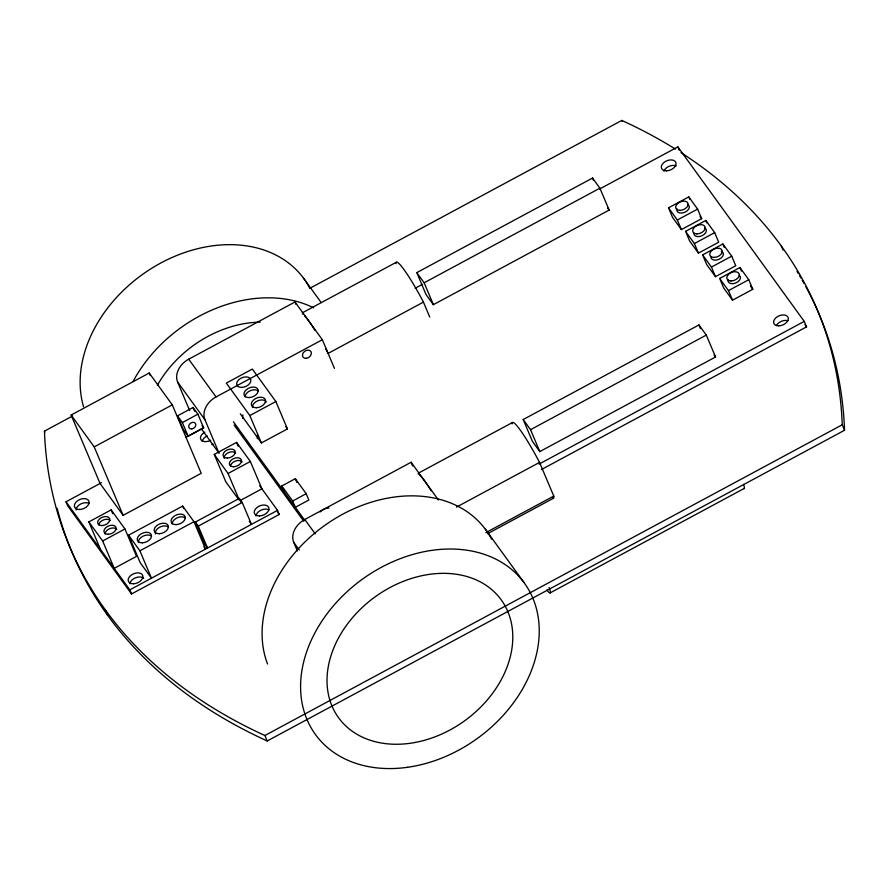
<?xml version="1.0" encoding="UTF-8"?>
<svg xmlns="http://www.w3.org/2000/svg" width="889" height="889" viewBox="0 0 889 889"><rect width="100%" height="100%" fill="white"/><g stroke="black" fill="none" stroke-linecap="round" stroke-linejoin="round"><path stroke-width="1.33" d="M71.131 415.03L149.208 373.013L172.288 404.862L201.203 473.315L123.127 515.331L100.046 483.472L71.131 415.03L94.212 446.889L123.127 515.331M44.883 432.165L44.45 431.132L72.587 415.996M309.872 288.292L621.789 120.426A772.574 493.495 -22.9 0 1 675.429 149.096M189.701 410.662L177.589 381.97A19.314 14.702 -35.9 0 1 188.701 359.189L295.004 301.982L322.34 339.72L334.442 368.368M302.249 312.884L396.35 262.244M416.785 272.634L592.552 178.044L599.897 188.179L609.154 210.082L433.388 304.683L426.042 294.537L416.785 272.634L424.142 282.78L433.388 304.683M94.212 446.889L172.288 404.862M424.142 282.78L599.897 188.179M177.5 415.852L193.046 407.484L197.903 414.185L203.681 427.876L188.135 436.243L183.29 429.543L177.5 415.852L182.356 422.553L188.135 436.243M415.163 288.258L422.497 284.313M599.653 188.968L677.851 146.885L804.245 321.385L806.556 326.863L541.423 469.548M201.459 428.965L219.15 453.39L204.926 419.708A19.314 14.702 -35.9 0 1 216.038 396.927L322.34 339.72M182.356 422.553L197.903 414.185M429.765 317.073L423.431 302.104L328.119 353.4A43.072 4.845 61.7 0 0 325.541 348.544M259.732 485.839L277.501 510.364L279.235 514.464L131.528 593.963L67.742 505.897L66.008 501.796L101.413 482.738M185.645 437.41L202.725 428.22M275.857 401.539L252.343 369.079L226.317 383.081L249.831 415.552L275.857 401.539L287.425 428.92L261.399 442.922L240.308 413.818M668.517 207.826L688.797 196.913L697.609 209.093L701.665 218.672L681.385 229.584L672.562 217.416L668.517 207.826L677.329 220.005L681.385 229.584M88.844 521.899L111.147 509.897L124.96 528.966L136.528 556.336L114.225 568.349L102.657 540.968L88.844 521.899L100.413 549.28M238.808 499.74L225.817 481.794L214.249 454.412L236.552 442.411L250.354 461.48L261.922 488.85L240.797 500.229M677.329 220.005L697.609 209.093M102.657 540.968L124.96 528.966M214.249 454.412L228.051 473.481L250.354 461.48M685.563 231.362L705.844 220.45L714.667 232.629L718.712 242.208L698.432 253.121L689.608 240.952L685.563 231.362L694.387 243.542L698.432 253.121M128.583 535.189L139.895 550.813L151.463 578.194L140.14 562.57L128.583 535.189L182.656 506.085L193.98 521.71L205.537 549.091L203.925 546.857M694.387 243.542L714.667 232.629M139.895 550.813L193.98 521.71M195.347 522.054L198.28 526.11L207.537 548.013L204.592 543.957L195.347 522.054L239.285 498.407L242.219 502.463L251.476 524.366L249.264 521.321M198.28 526.11L242.219 502.463M702.61 254.899L722.89 243.986L731.714 256.165L735.759 265.744L715.478 276.657L706.655 264.489L702.61 254.899L711.433 267.078L715.478 276.657M281.791 485.972L295.315 478.704L306.194 493.717L308.85 500.018L295.326 507.286L292.67 500.996L281.791 485.972L284.458 492.273M711.433 267.078L731.714 256.165M292.67 500.996L306.194 493.717M66.008 501.796L129.794 589.851L277.501 510.364M719.657 278.446L739.937 267.522L748.76 279.702L752.805 289.281L732.525 300.193L723.713 288.025L719.657 278.446L728.48 290.614L732.525 300.193M728.48 290.614L748.76 279.702M297.382 550.991L293.692 542.268A19.314 14.702 -35.9 0 1 304.805 519.476L411.107 462.269L438.444 500.007M418.352 473.17L512.453 422.531M523.199 419.53L698.954 324.941L706.299 335.086L715.556 356.989L539.79 451.579L532.444 441.433L523.199 419.53L530.544 429.676L539.79 451.579M530.544 429.676L706.299 335.086M456.446 507.119L539.545 462.402L553.769 496.084A43.072 4.845 61.7 0 1 552.458 498.173M539.112 464.069L804.245 321.385M485.861 532.633L553.769 496.084M487.539 533.722L553.525 498.207M44.45 431.132A772.574 493.495 -22.9 0 0 264.9 735.492L842.239 424.775A772.574 493.495 -22.9 0 0 681.007 152.63M57.118 508.264A772.574 493.495 -22.9 0 0 267.211 740.97L844.55 430.254A772.574 493.495 -22.9 0 0 805.923 286.836M550.302 592.796L744.315 488.383M804.934 324.618L806.556 326.863M700.054 216.46L701.665 218.672M750.405 285.958L752.805 289.281M607.676 208.059L609.154 210.082M714.089 354.955L715.556 356.989M303.427 278.057L321.085 302.416M485.383 529.244L523.888 582.406M285.802 426.676L287.425 428.92M188.701 359.189L216.038 396.927M304.805 519.476L315.262 533.911M233.429 421.819L304.727 520.254M234.118 425.064L303.794 521.265M277.624 512.242L279.235 514.464M177.589 381.97L204.926 419.708M293.692 542.268L299.315 550.035M202.07 425.642L203.681 427.876M781.342 246.053L782.353 248.442M782.787 249.476L783.076 250.153M842.239 424.775L844.55 430.254M739.937 267.522L741.459 271.123M722.89 243.986L724.413 247.587M677.851 146.885L679.24 150.174M705.844 220.45L706.855 222.85M688.797 196.913L689.808 199.314M621.789 120.426L622.222 121.449M698.954 324.941L700.499 328.597M592.552 178.044L593.574 180.478M411.107 462.269L412.685 466.003M295.004 301.982L296.059 304.46M295.315 478.704L296.915 482.483M249.831 415.552L261.399 442.922M236.552 442.411L238.13 446.145M239.285 498.407L240.83 502.063M228.051 473.481L239.097 499.607M193.046 407.484L194.624 411.218M149.208 373.013L150.285 375.547M182.656 506.085L183.712 508.575M264.9 735.492L267.211 740.97M111.147 509.897L112.725 513.631M129.794 589.851L131.528 593.963M105.347 609.865L107.658 615.344M796.977 271.412A772.574 493.495 -22.9 0 1 798.311 273.579M799.611 275.757A772.574 493.495 -22.9 0 1 800.911 277.946M802.178 280.146A772.574 493.495 -22.9 0 1 804.067 283.48M739.292 275.312A6.567 4.189 -22.9 0 1 735.425 283.102A6.567 4.189 -22.9 0 1 728.113 279.479M721.346 251.287A6.567 4.189 -22.9 0 1 719.457 259.088A6.567 4.189 -22.9 0 1 710.922 256.599M704.621 227.895A6.567 4.189 -22.9 0 1 702.199 235.663A6.567 4.189 -22.9 0 1 693.876 233.062M687.575 204.359A6.567 4.189 -22.9 0 1 684.719 212.315A6.567 4.189 -22.9 0 1 676.962 208.871M245.12 396.883A7.479 4.778 -22.9 0 1 250.042 390.804A7.479 4.778 -22.9 0 1 258.154 390.871M252.52 407.495A7.479 4.778 -22.9 0 1 257.999 400.695A7.479 4.778 -22.9 0 1 266.356 402.039M776.419 325.552A7.723 4.934 -22.9 0 1 787.932 320.751M663.894 171.099A7.723 4.934 -22.9 0 1 676.196 165.954M155.486 533.933A7.479 4.778 -22.9 0 1 159.587 527.266A7.479 4.778 -22.9 0 1 168.343 527.01M172.21 523.921A7.479 4.778 -22.9 0 1 177.133 517.843A7.479 4.778 -22.9 0 1 185.245 517.92M138.462 542.59A7.479 4.778 -22.9 0 1 143.007 536.2A7.479 4.778 -22.9 0 1 151.452 536.111M224.228 458.279A6.401 4.089 -22.9 0 1 228.395 452.668A6.401 4.089 -22.9 0 1 235.652 453.001M230.484 466.136A6.401 4.089 -22.9 0 1 235.541 461.013A6.401 4.089 -22.9 0 1 242.186 461.98M98.79 524.932A6.401 4.089 -22.9 0 1 103.58 519.909A6.401 4.089 -22.9 0 1 110.258 520.487M105.08 534.056A6.401 4.089 -22.9 0 1 109.847 528.622A6.401 4.089 -22.9 0 1 116.792 529.466M76.098 510.042A7.723 4.934 -22.9 0 1 80.866 503.919A7.723 4.934 -22.9 0 1 89.156 503.541M213.082 444.022A7.723 4.934 -22.9 0 1 211.86 444.678M202.281 441.133A7.723 4.934 -22.9 0 1 207.226 435.932M210.749 440.255A7.723 4.934 -22.9 0 1 201.047 439.833A7.723 4.934 -22.9 0 1 204.87 432.143M255.976 515.931A7.723 4.934 -22.9 0 1 261.077 510.164A7.723 4.934 -22.9 0 1 269.023 509.953M129.905 583.784A7.723 4.934 -22.9 0 1 135.673 577.739A7.723 4.934 -22.9 0 1 143.729 578.428M549.102 587.529A23.181 2.6 61.7 0 1 546.868 590.029M743.56 484.383A23.181 2.6 61.7 0 1 743.804 488.572M267.556 664.016A129.016 98.201 -35.9 0 1 340.598 515.376A129.016 98.201 -35.9 0 1 491.573 539.123M133.083 381.47A129.016 98.201 -35.9 0 1 313.684 307.838M83.544 406.729A129.016 98.201 -35.9 0 1 162.276 262.222A129.016 98.201 -35.9 0 1 309.628 287.936M157.375 385.326A100.435 76.443 -35.9 0 1 260.177 322.14M242.708 418.363A10.624 8.09 -35.9 0 1 242.908 414.874M257.399 438.655A10.624 8.09 -35.9 0 1 257.599 435.166M302.604 313.884A43.072 4.845 61.7 0 1 303.182 314.339M304.527 315.662A43.072 4.845 61.7 0 1 315.073 330.464M396.038 263.611A43.072 4.845 61.7 0 1 423.431 302.104M320.118 511.92A10.624 8.09 -35.9 0 1 328.919 508.03M418.208 473.859A43.072 4.845 61.7 0 1 431.187 490.761M512.142 423.909A43.072 4.845 61.7 0 1 539.545 462.402M731.036 280.968A6.567 4.189 -22.9 0 0 739.204 274.045A6.567 4.189 -22.9 0 0 728.924 273.99A6.567 4.189 -22.9 0 0 731.036 280.968M713.989 257.432A6.567 4.189 -22.9 0 0 722.146 250.509A6.567 4.189 -22.9 0 0 711.878 250.454A6.567 4.189 -22.9 0 0 713.989 257.432M696.943 233.896A6.567 4.189 -22.9 0 0 705.099 226.973A6.567 4.189 -22.9 0 0 694.831 226.917A6.567 4.189 -22.9 0 0 696.943 233.896M679.896 210.36A6.567 4.189 -22.9 0 0 688.053 203.437A6.567 4.189 -22.9 0 0 677.774 203.381A6.567 4.189 -22.9 0 0 679.896 210.36M248.998 397.583A7.479 4.778 -22.9 0 0 258.032 389.571A7.479 4.778 -22.9 0 0 246.22 389.793A7.479 4.778 -22.9 0 0 248.998 397.583M256.354 407.729A7.479 4.778 -22.9 0 0 265.378 399.706A7.479 4.778 -22.9 0 0 253.565 399.928A7.479 4.778 -22.9 0 0 256.354 407.729M241.652 387.437A7.479 4.778 -22.9 0 0 250.687 379.425A7.479 4.778 -22.9 0 0 238.874 379.647A7.479 4.778 -22.9 0 0 241.652 387.437M778.808 325.83A7.723 4.934 -22.9 0 0 788.143 317.54A7.723 4.934 -22.9 0 0 775.941 317.762A7.723 4.934 -22.9 0 0 778.808 325.83M666.528 170.81A7.723 4.934 -22.9 0 0 675.862 162.52A7.723 4.934 -22.9 0 0 663.65 162.743A7.723 4.934 -22.9 0 0 666.528 170.81M159.198 533.722A7.479 4.778 -22.9 0 0 168.221 525.71A7.479 4.778 -22.9 0 0 156.408 525.932A7.479 4.778 -22.9 0 0 159.198 533.722M176.089 524.632A7.479 4.778 -22.9 0 0 185.123 516.609A7.479 4.778 -22.9 0 0 173.311 516.831A7.479 4.778 -22.9 0 0 176.089 524.632M142.296 542.823A7.479 4.778 -22.9 0 0 151.33 534.8A7.479 4.778 -22.9 0 0 139.506 535.022A7.479 4.778 -22.9 0 0 142.296 542.823M227.351 458.079A6.401 4.089 -22.9 0 0 235.085 451.212A6.401 4.089 -22.9 0 0 224.961 451.401A6.401 4.089 -22.9 0 0 227.351 458.079M233.64 466.781A6.401 4.089 -22.9 0 0 241.386 459.913A6.401 4.089 -22.9 0 0 231.262 460.102A6.401 4.089 -22.9 0 0 233.64 466.781M101.946 525.577A6.401 4.089 -22.9 0 0 109.691 518.698A6.401 4.089 -22.9 0 0 99.568 518.887A6.401 4.089 -22.9 0 0 101.946 525.577M108.247 534.267A6.401 4.089 -22.9 0 0 115.981 527.399A6.401 4.089 -22.9 0 0 105.858 527.588A6.401 4.089 -22.9 0 0 108.247 534.267M79.588 509.497A7.723 4.934 -22.9 0 0 88.922 501.207A7.723 4.934 -22.9 0 0 76.71 501.44A7.723 4.934 -22.9 0 0 79.588 509.497M259.444 515.909A7.723 4.934 -22.9 0 0 268.778 507.619A7.723 4.934 -22.9 0 0 256.565 507.852A7.723 4.934 -22.9 0 0 259.444 515.909M133.372 583.762A7.723 4.934 -22.9 0 0 142.707 575.472A7.723 4.934 -22.9 0 0 130.494 575.705A7.723 4.934 -22.9 0 0 133.372 583.762M415.163 742.459A100.435 76.443 -35.9 0 0 502.607 601.842A100.435 76.443 -35.9 0 0 341.943 632.079A100.435 76.443 -35.9 0 0 415.163 742.459M407.529 767.296A129.016 98.201 -35.9 0 0 528.866 590.063A129.016 98.201 -35.9 0 0 323.318 619.011A129.016 98.201 -35.9 0 0 407.529 767.296M306.438 358.3A4.834 3.678 -35.9 0 0 310.983 351.666A4.834 3.678 -35.9 0 0 303.293 352.755A4.834 3.678 -35.9 0 0 306.438 358.3M191.902 428.865A3.867 2.945 -35.9 0 0 195.536 423.553A3.867 2.945 -35.9 0 0 189.379 424.42A3.867 2.945 -35.9 0 0 191.902 428.865"/></g></svg>
